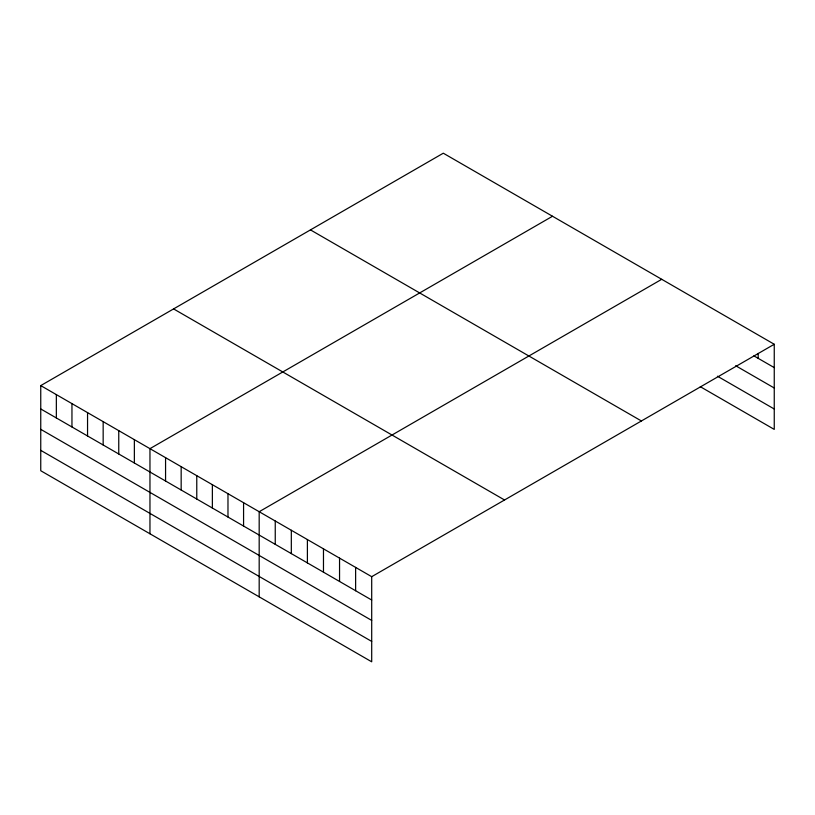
<?xml version="1.0" encoding="UTF-8"?>
<svg xmlns="http://www.w3.org/2000/svg" width="815" height="815" viewBox="0 0 815 815"><rect width="100%" height="100%" fill="white"/><g stroke="black" fill="none" stroke-linecap="round" stroke-linejoin="round"><path stroke-width="1.22" d="M40.75 385.607L371.701 576.684L371.701 661.8L40.75 470.734L40.75 385.607L443.299 153.2L774.25 344.266L774.25 429.393L700.309 386.697M552.519 216.25L149.96 448.657L149.96 533.784M661.729 279.301L259.18 511.718L259.18 596.835M371.701 576.684L774.25 344.266M753.885 355.86L774.25 367.616M735.67 365.731L774.25 388.001M717.455 376.214L774.25 409.008M310.464 229.891L641.405 420.968M173.595 308.916L504.536 499.982M40.75 408.957L371.701 600.023M40.75 429.342L371.701 620.409M40.75 450.349L371.701 641.415M758.174 353.415L758.174 358.335M355.625 567.403L355.625 590.743M339.549 558.122L339.549 581.462M323.474 548.841L323.474 572.181M307.398 539.561L307.398 562.9M291.322 530.28L291.322 553.619M275.246 520.999L275.246 544.339M243.573 502.712L243.573 526.052M227.976 493.696L227.976 517.046M212.369 484.691L212.369 508.04M196.772 475.685L196.772 499.024M181.164 466.679L181.164 490.019M165.567 457.673L165.567 481.013M134.363 439.652L134.363 463.002M118.756 430.646L118.756 453.996M103.159 421.64L103.159 444.98M87.551 412.635L87.551 435.974M71.954 403.629L71.954 426.968M56.347 394.613L56.347 417.963"/></g></svg>
